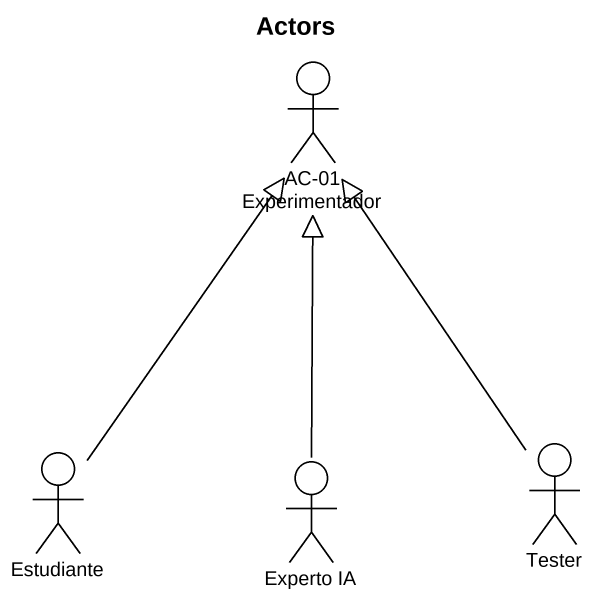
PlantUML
@startuml
title Actors
actor "AC-01 Experimentador" as AC_01_Experimentador
actor Estudiante
actor "Experto IA" as Experto_IA
actor Tester
Estudiante -up-|> AC_01_Experimentador
Experto_IA -up-|> AC_01_Experimentador
Tester -up-|> AC_01_Experimentador
@enduml
